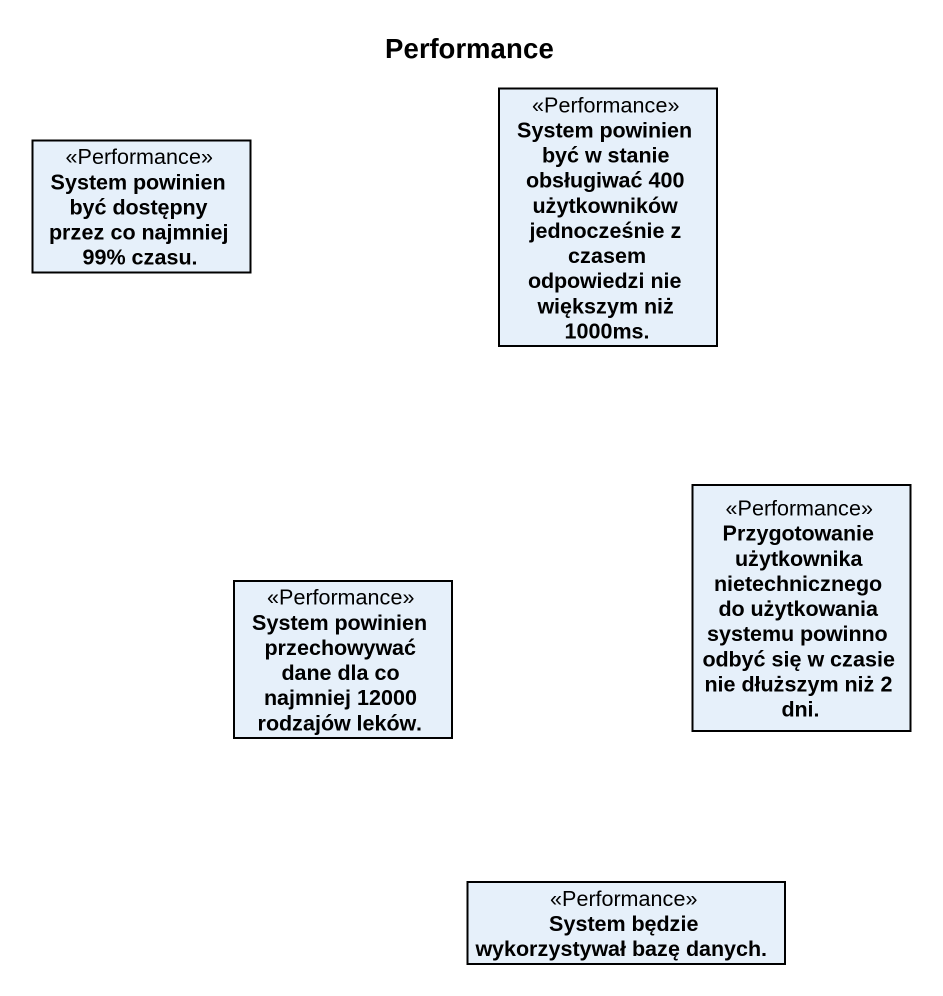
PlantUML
@startuml
title Performance
hide circle
hide empty members
class "System powinien być w stanie obsługiwać 400 użytkowników jednocześnie z czasem odpowiedzi nie większym niż 1000ms." as System_powinien_być_w <<Performance>>
class "System powinien być dostępny przez co najmniej 99% czasu." as System_powinien_być <<Performance>>
class "Przygotowanie użytkownika nietechnicznego do użytkowania systemu powinno odbyć się w czasie nie dłuższym niż 2 dni." as Przygotowanie_użytkownika <<Performance>>
class "System powinien przechowywać dane dla co najmniej 12000 rodzajów leków." as System_powinien <<Performance>>
class "System będzie wykorzystywał bazę danych." as System_będzie_wykorzystywał <<Performance>>
@enduml
